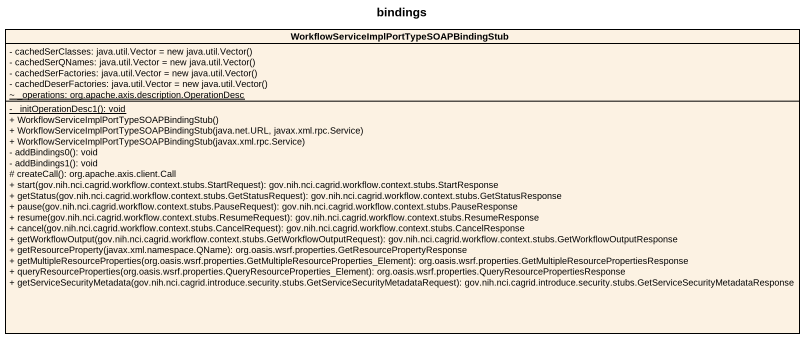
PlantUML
@startuml
title bindings
hide circle
hide empty members
skinparam classAttributeIconSize 0
class "WorkflowServiceImplPortTypeSOAPBindingStub" as WorkflowServiceImplPortTypeS {
  {field} - cachedSerClasses: java.util.Vector = new java.util.Vector()
  {field} - cachedSerQNames: java.util.Vector = new java.util.Vector()
  {field} - cachedSerFactories: java.util.Vector = new java.util.Vector()
  {field} - cachedDeserFactories: java.util.Vector = new java.util.Vector()
  {static} ~ _operations: org.apache.axis.description.OperationDesc
  {static} - _initOperationDesc1(): void
  + WorkflowServiceImplPortTypeSOAPBindingStub()
  + WorkflowServiceImplPortTypeSOAPBindingStub(java.net.URL, javax.xml.rpc.Service)
  + WorkflowServiceImplPortTypeSOAPBindingStub(javax.xml.rpc.Service)
  - addBindings0(): void
  - addBindings1(): void
  # createCall(): org.apache.axis.client.Call
  + start(gov.nih.nci.cagrid.workflow.context.stubs.StartRequest): gov.nih.nci.cagrid.workflow.context.stubs.StartResponse
  + getStatus(gov.nih.nci.cagrid.workflow.context.stubs.GetStatusRequest): gov.nih.nci.cagrid.workflow.context.stubs.GetStatusResponse
  + pause(gov.nih.nci.cagrid.workflow.context.stubs.PauseRequest): gov.nih.nci.cagrid.workflow.context.stubs.PauseResponse
  + resume(gov.nih.nci.cagrid.workflow.context.stubs.ResumeRequest): gov.nih.nci.cagrid.workflow.context.stubs.ResumeResponse
  + cancel(gov.nih.nci.cagrid.workflow.context.stubs.CancelRequest): gov.nih.nci.cagrid.workflow.context.stubs.CancelResponse
  + getWorkflowOutput(gov.nih.nci.cagrid.workflow.context.stubs.GetWorkflowOutputRequest): gov.nih.nci.cagrid.workflow.context.stubs.GetWorkflowOutputResponse
  + getResourceProperty(javax.xml.namespace.QName): org.oasis.wsrf.properties.GetResourcePropertyResponse
  + getMultipleResourceProperties(org.oasis.wsrf.properties.GetMultipleResourceProperties_Element): org.oasis.wsrf.properties.GetMultipleResourcePropertiesResponse
  + queryResourceProperties(org.oasis.wsrf.properties.QueryResourceProperties_Element): org.oasis.wsrf.properties.QueryResourcePropertiesResponse
  + getServiceSecurityMetadata(gov.nih.nci.cagrid.introduce.security.stubs.GetServiceSecurityMetadataRequest): gov.nih.nci.cagrid.introduce.security.stubs.GetServiceSecurityMetadataResponse
}
@enduml
